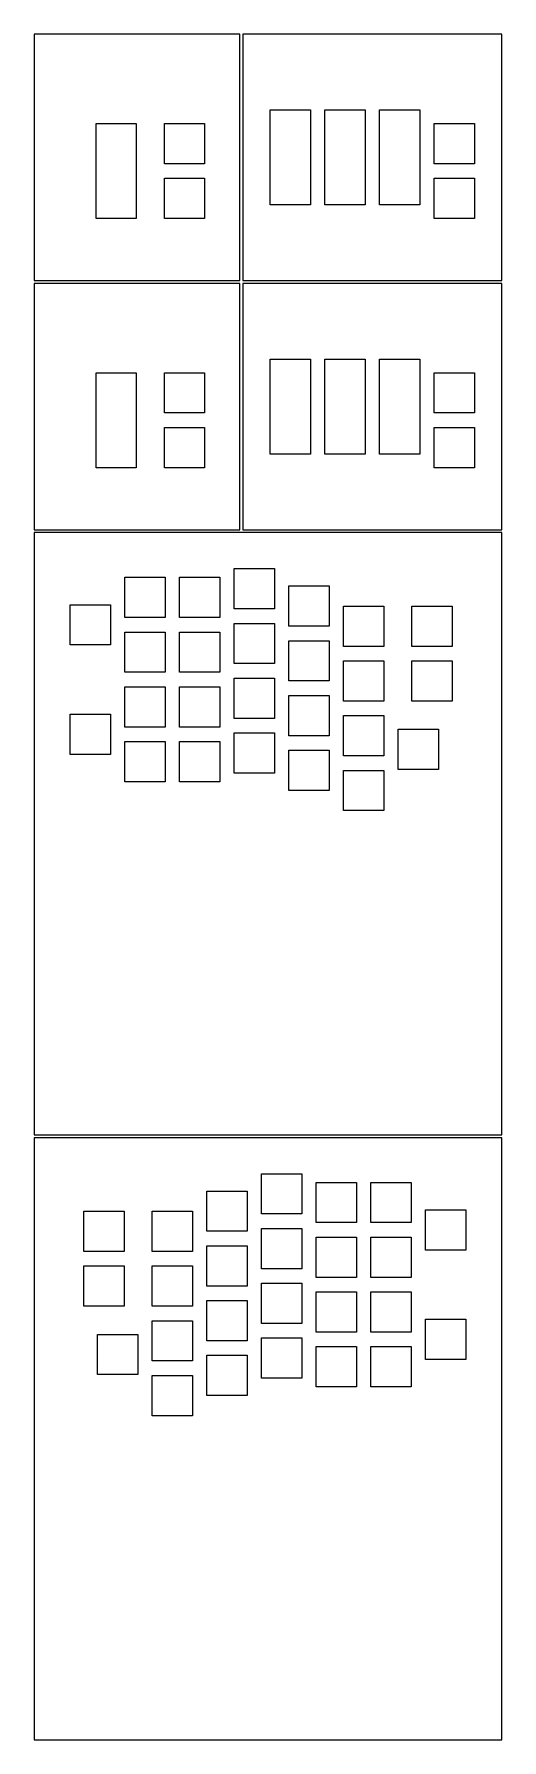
# Model space of a CAD drawing. Extents: x 5 to 168, y 5 to 597.
import ezdxf

# ---------------------------------------------------------------- set-up
doc = ezdxf.new("R2010")
doc.units = 0
doc.layers.get('0').update_dxf_attribs({"linetype": 'CONTINUOUS'})

msp = doc.modelspace()

# ---------------------------------------------------------------- linework, layer by layer
at = {"color": 7}
for points in [[(76.499999, 597.000006), (5, 597.000006), (5, 511.500013), (76.499999, 511.500013), (76.499999, 597.000006)], [(167.500001, 597.000006), (77.5, 597.000006), (77.5, 511.500013), (167.500001, 511.500013), (167.500001, 597.000006)], [(87.015001, 537.765013), (87.015001, 570.735012), (100.985001, 570.735012), (100.985001, 537.765013), (87.015001, 537.765013)], [(106.015, 537.765013), (106.015, 570.735012), (119.985, 570.735012), (119.985, 537.765013), (106.015, 537.765013)], [(125.015001, 537.765013), (125.015001, 570.735012), (138.985001, 570.735012), (138.985001, 537.765013), (125.015001, 537.765013)], [(26.515, 533.015013), (26.515, 565.985014), (40.485001, 565.985014), (40.485001, 533.015013), (26.515, 533.015013)], [(50.265, 552.015014), (50.265, 565.985014), (64.235, 565.985014), (64.235, 552.015014), (50.265, 552.015014)], [(144.015, 552.015014), (144.015, 565.985014), (157.985, 565.985014), (157.985, 552.015014), (144.015, 552.015014)], [(50.265, 533.015013), (50.265, 546.985013), (64.235, 546.985013), (64.235, 533.015013), (50.265, 533.015013)], [(144.015, 533.015013), (144.015, 546.985013), (157.985, 546.985013), (157.985, 533.015013), (144.015, 533.015013)], [(76.499999, 510.500012), (5, 510.500012), (5, 425.000014), (76.499999, 425.000014), (76.499999, 510.500012)], [(167.500001, 510.500012), (77.5, 510.500012), (77.5, 425.000014), (167.500001, 425.000014), (167.500001, 510.500012)], [(87.015001, 451.265014), (87.015001, 484.235013), (100.985001, 484.235013), (100.985001, 451.265014), (87.015001, 451.265014)], [(106.015, 451.265014), (106.015, 484.235013), (119.985, 484.235013), (119.985, 451.265014), (106.015, 451.265014)], [(125.015001, 451.265014), (125.015001, 484.235013), (138.985001, 484.235013), (138.985001, 451.265014), (125.015001, 451.265014)], [(26.515, 446.515014), (26.515, 479.485012), (40.485001, 479.485012), (40.485001, 446.515014), (26.515, 446.515014)], [(50.265, 465.515012), (50.265, 479.485012), (64.235, 479.485012), (64.235, 465.515012), (50.265, 465.515012)], [(144.015, 465.515012), (144.015, 479.485012), (157.985, 479.485012), (157.985, 465.515012), (144.015, 465.515012)], [(50.265, 446.515014), (50.265, 460.485014), (64.235, 460.485014), (64.235, 446.515014), (50.265, 446.515014)], [(144.015, 446.515014), (144.015, 460.485014), (157.985, 460.485014), (157.985, 446.515014), (144.015, 446.515014)], [(167.500001, 424.000013), (5, 424.000013), (5, 215.000014), (167.500001, 215.000014), (167.500001, 424.000013)], [(36.515, 394.515013), (36.515, 408.485013), (50.485, 408.485013), (50.485, 394.515013), (36.515, 394.515013)], [(55.514999, 394.515013), (55.514999, 408.485013), (69.484999, 408.485013), (69.484999, 394.515013), (55.514999, 394.515013)], [(74.515001, 397.515013), (74.515001, 411.485013), (88.485001, 411.485013), (88.485001, 397.515013), (74.515001, 397.515013)], [(93.514999, 391.515014), (93.514999, 405.485014), (107.484999, 405.485014), (107.484999, 391.515014), (93.514999, 391.515014)], [(17.515, 385.015012), (17.515, 398.985012), (31.484999, 398.985012), (31.484999, 385.015012), (17.515, 385.015012)], [(112.515001, 384.515013), (112.515001, 398.485013), (126.485001, 398.485013), (126.485001, 384.515013), (112.515001, 384.515013)], [(136.265, 384.515013), (136.265, 398.485013), (150.235, 398.485013), (150.235, 384.515013), (136.265, 384.515013)], [(74.515001, 378.515014), (74.515001, 392.485014), (88.485001, 392.485014), (88.485001, 378.515014), (74.515001, 378.515014)], [(36.515, 375.515014), (36.515, 389.485014), (50.485, 389.485014), (50.485, 375.515014), (36.515, 375.515014)], [(55.514999, 375.515014), (55.514999, 389.485014), (69.484999, 389.485014), (69.484999, 375.515014), (55.514999, 375.515014)], [(93.514999, 372.515012), (93.514999, 386.485012), (107.484999, 386.485012), (107.484999, 372.515012), (93.514999, 372.515012)], [(112.515001, 365.515012), (112.515001, 379.485012), (126.485001, 379.485012), (126.485001, 365.515012), (112.515001, 365.515012)], [(136.265, 365.515012), (136.265, 379.485012), (150.235, 379.485012), (150.235, 365.515012), (136.265, 365.515012)], [(74.515001, 359.515013), (74.515001, 373.485013), (88.485001, 373.485013), (88.485001, 359.515013), (74.515001, 359.515013)], [(36.515, 356.515013), (36.515, 370.485013), (50.485, 370.485013), (50.485, 356.515013), (36.515, 356.515013)], [(55.514999, 356.515013), (55.514999, 370.485013), (69.484999, 370.485013), (69.484999, 356.515013), (55.514999, 356.515013)], [(93.514999, 353.515013), (93.514999, 367.485013), (107.484999, 367.485013), (107.484999, 353.515013), (93.514999, 353.515013)], [(17.515, 347.015012), (17.515, 360.985012), (31.484999, 360.985012), (31.484999, 347.015012), (17.515, 347.015012)], [(112.515001, 346.515013), (112.515001, 360.485013), (126.485001, 360.485013), (126.485001, 346.515013), (112.515001, 346.515013)], [(131.515, 341.765013), (131.515, 355.735013), (145.485, 355.735013), (145.485, 341.765013), (131.515, 341.765013)], [(36.515, 337.515014), (36.515, 351.485014), (50.485, 351.485014), (50.485, 337.515014), (36.515, 337.515014)], [(55.514999, 337.515014), (55.514999, 351.485014), (69.484999, 351.485014), (69.484999, 337.515014), (55.514999, 337.515014)], [(74.515001, 340.515014), (74.515001, 354.485014), (88.485001, 354.485014), (88.485001, 340.515014), (74.515001, 340.515014)], [(93.514999, 334.515012), (93.514999, 348.485012), (107.484999, 348.485012), (107.484999, 334.515012), (93.514999, 334.515012)], [(112.515001, 327.515015), (112.515001, 341.485015), (126.485001, 341.485015), (126.485001, 327.515015), (112.515001, 327.515015)], [(167.500001, 214.000013), (5, 214.000013), (5, 5.000005), (167.500001, 5.000005), (167.500001, 214.000013)], [(84.014999, 187.515012), (84.014999, 201.485012), (97.984999, 201.485012), (97.984999, 187.515012), (84.014999, 187.515012)], [(65.015, 181.515013), (65.015, 195.485013), (78.985, 195.485013), (78.985, 181.515013), (65.015, 181.515013)], [(103.015, 184.515013), (103.015, 198.485013), (116.985, 198.485013), (116.985, 184.515013), (103.015, 184.515013)], [(122.014999, 184.515013), (122.014999, 198.485013), (135.984999, 198.485013), (135.984999, 184.515013), (122.014999, 184.515013)], [(22.265, 174.515013), (22.265, 188.485013), (36.234999, 188.485013), (36.234999, 174.515013), (22.265, 174.515013)], [(46.015001, 174.515013), (46.015001, 188.485013), (59.985001, 188.485013), (59.985001, 174.515013), (46.015001, 174.515013)], [(141.015, 175.015012), (141.015, 188.985012), (154.985, 188.985012), (154.985, 175.015012), (141.015, 175.015012)], [(84.014999, 168.515014), (84.014999, 182.485014), (97.984999, 182.485014), (97.984999, 168.515014), (84.014999, 168.515014)], [(103.015, 165.515014), (103.015, 179.485014), (116.985, 179.485014), (116.985, 165.515014), (103.015, 165.515014)], [(122.014999, 165.515014), (122.014999, 179.485014), (135.984999, 179.485014), (135.984999, 165.515014), (122.014999, 165.515014)], [(65.015, 162.515014), (65.015, 176.485014), (78.985, 176.485014), (78.985, 162.515014), (65.015, 162.515014)], [(22.265, 155.515014), (22.265, 169.485014), (36.234999, 169.485014), (36.234999, 155.515014), (22.265, 155.515014)], [(46.015001, 155.515014), (46.015001, 169.485014), (59.985001, 169.485014), (59.985001, 155.515014), (46.015001, 155.515014)], [(84.014999, 149.515012), (84.014999, 163.485012), (97.984999, 163.485012), (97.984999, 149.515012), (84.014999, 149.515012)], [(103.015, 146.515012), (103.015, 160.485012), (116.985, 160.485012), (116.985, 146.515012), (103.015, 146.515012)], [(122.014999, 146.515012), (122.014999, 160.485012), (135.984999, 160.485012), (135.984999, 146.515012), (122.014999, 146.515012)], [(65.015, 143.515013), (65.015, 157.485013), (78.985, 157.485013), (78.985, 143.515013), (65.015, 143.515013)], [(46.015001, 136.515013), (46.015001, 150.485013), (59.985001, 150.485013), (59.985001, 136.515013), (46.015001, 136.515013)], [(141.015, 137.015015), (141.015, 150.985015), (154.985, 150.985015), (154.985, 137.015015), (141.015, 137.015015)], [(27.015, 131.765012), (27.015, 145.735012), (40.985, 145.735012), (40.985, 131.765012), (27.015, 131.765012)], [(84.014999, 130.515013), (84.014999, 144.485013), (97.984999, 144.485013), (97.984999, 130.515013), (84.014999, 130.515013)], [(65.015, 124.515014), (65.015, 138.485014), (78.985, 138.485014), (78.985, 124.515014), (65.015, 124.515014)], [(103.015, 127.515014), (103.015, 141.485014), (116.985, 141.485014), (116.985, 127.515014), (103.015, 127.515014)], [(122.014999, 127.515014), (122.014999, 141.485014), (135.984999, 141.485014), (135.984999, 127.515014), (122.014999, 127.515014)], [(46.015001, 117.515014), (46.015001, 131.485014), (59.985001, 131.485014), (59.985001, 117.515014), (46.015001, 117.515014)]]:
    msp.add_lwpolyline(points, dxfattribs=at)

doc.saveas('drawing.dxf')
